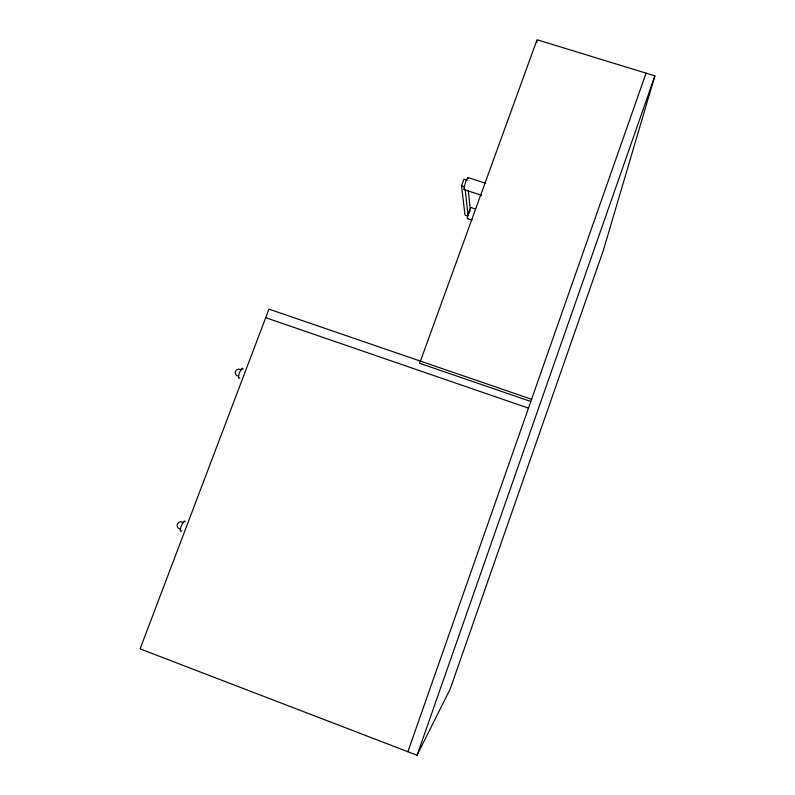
<?xml version="1.0" encoding="UTF-8"?>
<svg xmlns="http://www.w3.org/2000/svg" width="795" height="795" viewBox="0 0 795 795"><rect width="100%" height="100%" fill="white"/><g stroke="black" fill="none" stroke-linecap="round" stroke-linejoin="round"><path stroke-width="1.19" d="M536.883 42.692L536.993 40.734M530.812 401.485L419.631 363.295L537.052 39.75L654.891 75.853L603.385 250.236L450.109 689.265L417.067 755.25L140.109 648.869L268.958 309.126L531.597 399.279M407.885 751.722L646.067 73.15M417.067 755.25L654.891 75.853M469.219 213.1L470.322 210.069M465.244 190.065L468.116 216.121L465.005 215.107L461.527 185.801L463.912 179.273L467.271 180.356M468.046 177.583L485.626 183.257M461.527 185.801L464.886 186.885M464.121 189.647L481.661 195.332M470.968 207.535L475.559 209.025M467.48 218.645L472.051 220.145M265.719 317.682L528.476 408.143M468.325 190.621L470.143 208.37M467.748 218.396A5.843 0.725 -72 0 1 467.39 217.194A5.843 0.725 -72 0 1 468.861 211.877L469.368 210.516A5.843 0.725 -72 0 1 471.117 207.664M464.747 189.071A6.35 0.845 -72.2 0 1 464.26 187.133A6.35 0.845 -72.2 0 1 466.784 179.362A6.35 0.845 -72.2 0 1 468.146 178.646M238.709 376.095A3.558 3.438 -45.1 0 1 235.529 371.335A3.558 3.438 -45.1 0 1 241.243 370.072M242.922 368.711A5.376 1.401 -70.4 0 1 243.012 369.427M239.722 378.082A5.376 1.401 -70.4 0 1 239.166 373.759A5.376 1.401 -70.4 0 1 242.684 368.314M180.644 529.023A3.637 3.508 -62.4 0 1 177.454 524.074A3.637 3.508 -62.4 0 1 183.238 522.822M181.787 530.732A5.525 1.421 -68.3 0 1 180.386 529.331A5.525 1.421 -68.3 0 1 182.91 522.693A5.525 1.421 -68.3 0 1 185.165 521.828"/></g></svg>
